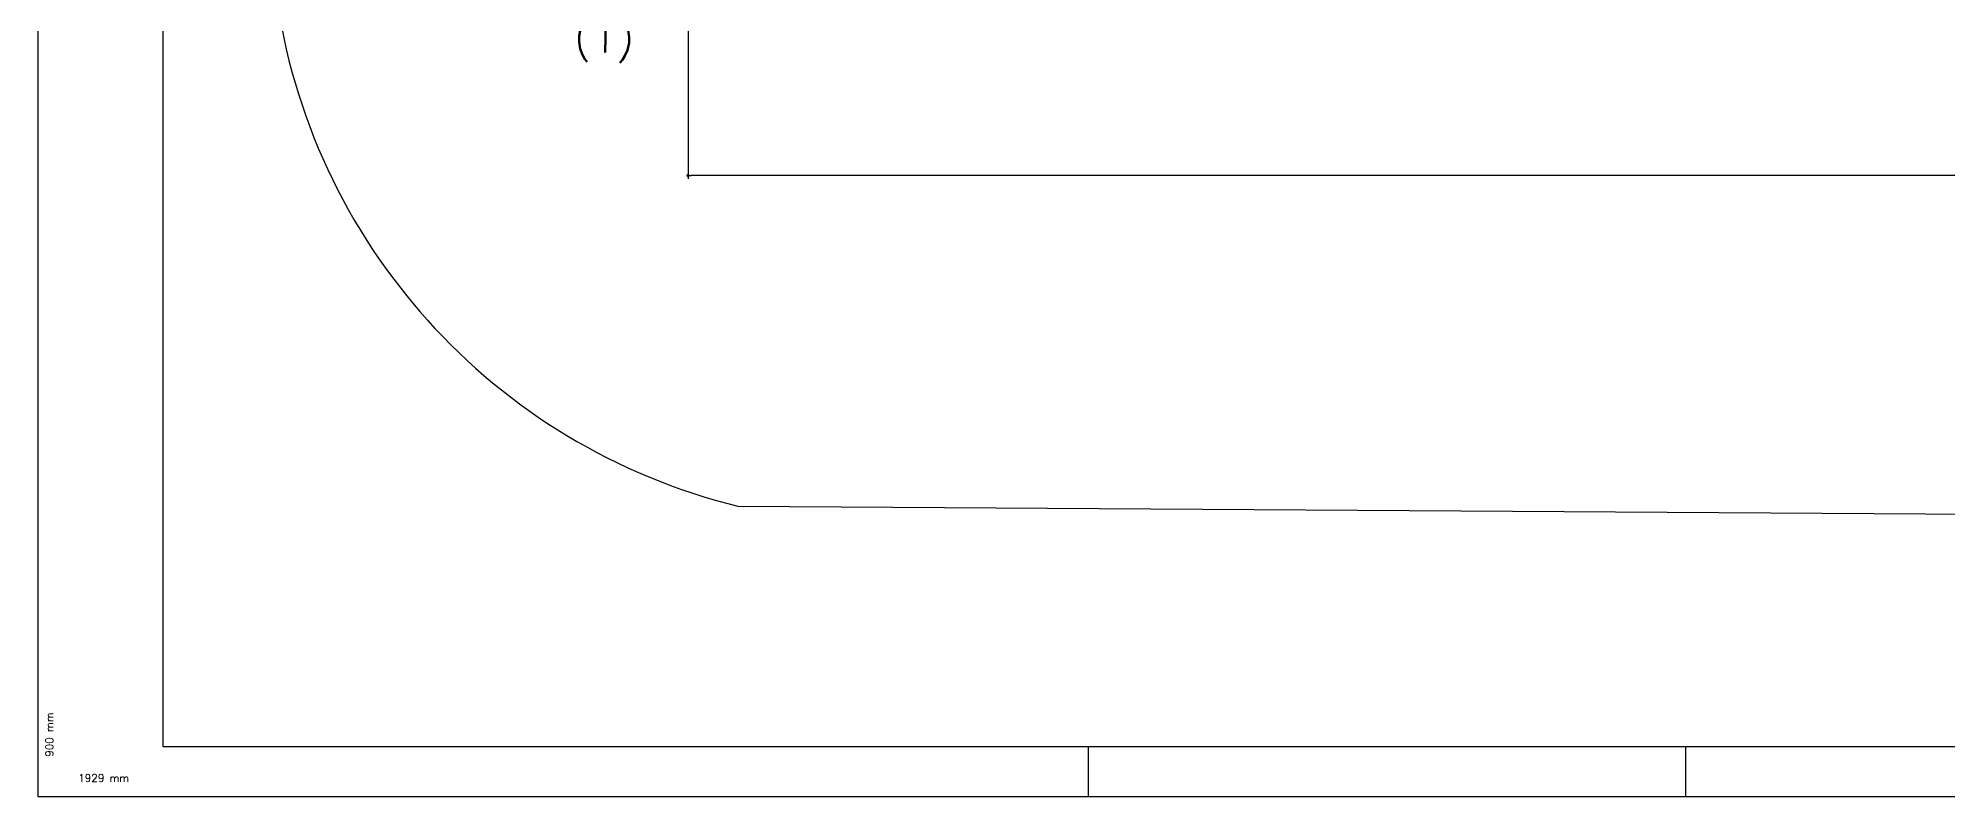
# Model space of a CAD drawing. Header units: millimetres. Extents: x -4281 to 5364, y -2128 to 2372.
# Drawn here: x -4281 to -2371, y -2128 to -1370 of the extents above; entities that cross this region are included whole.
import ezdxf
from ezdxf.enums import TextEntityAlignment as Align

# ---------------------------------------------------------------- set-up
doc = ezdxf.new("R2010")
doc.units = ezdxf.units.MM
doc.header["$LTSCALE"] = 50
doc.linetypes.add('CONTINUO', pattern=[0, 0])
for name, color, linetype in [('_TG', 7, 'CONTINUO'), ('F-COTAS', 106, 'Continuous'), ('F-DIVISA', 6, 'Continuous'), ('F-MARGEM', 1, 'Continuous'), ('TG', 7, 'CONTINUO')]:
    doc.layers.add(name, color=color, linetype=linetype)
doc.styles.add('CP-TEXT-INCL', font='romans.shx', dxfattribs={"oblique": 20})
doc.styles.add('ROMANS', font='romans.shx')
doc.styles.add('SIMPLEX', font='simplex', dxfattribs={"height": 0.2})
doc.styles.get("Standard").update_dxf_attribs({"font": 'romans.shx'})
doc.dimstyles.new('CP-COTAS-50', dxfattribs={"dimscale": 0.64, "dimtxt": 12.5, "dimasz": 5, "dimexe": 5, "dimexo": 5, "dimgap": 2.5, "dimtad": 1, "dimdec": 1, "dimdsep": 46, "dimtxsty": 'CP-TEXT-INCL', "dimblk1": 'DOT', "dimblk2": 'DOT', "dimsah": 1, "dimcen": 9, "dimclrd": 256, "dimclre": 256, "dimclrt": 256, "dimadec": 0, "dimazin": 0, "dimtfac": 1, "dimtdec": 1, "dimtmove": 2, "dimatfit": 3, "dimldrblk": 'DOT', "dimfxl": 0, "dimtolj": 1, "dimarcsym": 0})

# ---------------------------------------------------------------- blocks, each defined once
blk = doc.blocks.new('A0-4L_900')
at = {"layer": 'F-MARGEM', "color": 2}
for p, q in [((21, 1), (21, 0)), ((32.95, 0), (32.95, 1))]:
    blk.add_line(p, q, dxfattribs=at)
blk.add_lwpolyline([(0, 0), (0, 90), (192.9, 90), (192.9, 0)], close=True, dxfattribs=at)
at = {"layer": 'F-MARGEM', "color": 7}
blk.add_lwpolyline([(2.5, 89), (191.9, 89), (191.9, 1), (2.5, 1)], close=True, dxfattribs=at)
at = {"layer": 'F-MARGEM', "color": 1, "style": 'ROMANS'}
blk.add_text('900 mm', height=0.1524, rotation=90, dxfattribs=at).set_placement((0.3, 0.8))
blk.add_text('1929 mm', height=0.1524, dxfattribs=at).set_placement((0.8, 0.3))
blk = doc.blocks.new('SIMB_QUADRADO')
at = {"layer": 'TG', "color": 0, "linetype": 'Continuous', "flags": 128}
blk.add_lwpolyline([(-0.05, -0.05), (0.05, -0.05), (0.05, 0.05), (-0.05, 0.05)], close=True, dxfattribs=at)
at = {"layer": 'TG', "color": 0}
blk.add_point((0, 0), dxfattribs=at)
for tag in ['desc:', 'cota:', 'pto:']:
    blk.add_attdef(tag, (0, 0), '', height=1)
blk = doc.blocks.new('zw$25E5')
at = {"layer": '_TG', "color": 2}
ref = blk.add_blockref('SIMB_QUADRADO', (114.5, 124.8), dxfattribs=dict(at, xscale=100, yscale=100, zscale=100, rotation=4.660932902707611))
ref.add_attrib('PONTO', '(1)', dxfattribs={"layer": '0', "color": 14, "height": 30, "rotation": 358.5832, "style": 'SIMPLEX', "width": 1.135135}).set_placement((0.2, 94.6), (60.2, 93.1), align=Align.FIT)
blk = doc.blocks.new('_DOT')
at = {"color": 0, "linetype": 'ByBlock'}
blk.add_line((-0.5, 0), (-1, 0), dxfattribs=at)
at = {"color": 0, "linetype": 'ByBlock', "const_width": 0.5}
blk.add_lwpolyline([(-0.25, 0, 1), (0.25, 0, 1)], format="xyb", close=True, dxfattribs=at)
blk = doc.blocks.new('*D528')
at = {"layer": 'DEFPOINTS', "color": 0, "transparency": 16777216}
for p in [(-3630.8, -1353.1), (-709.5, -1373.4), (-3630.8, -1507.1)]:
    blk.add_point(p, dxfattribs=at)
at = {"layer": 'F-COTAS', "lineweight": -2, "transparency": 16777216}
for p, q in [((-3630.8, -1356.3), (-3630.8, -1510.3)), ((-709.5, -1376.6), (-709.5, -1510.3)), ((-712.7, -1507.1), (-3627.6, -1507.1))]:
    blk.add_line(p, q, dxfattribs=at)
at = {"layer": 'F-COTAS', "lineweight": -2, "transparency": 16777216, "xscale": 3.2, "yscale": 3.2, "zscale": 3.2, "rotation": 180}
blk.add_blockref('_DOT', (-3630.8, -1507.1), dxfattribs=at)
at = {"layer": 'F-COTAS', "lineweight": -2, "transparency": 16777216, "xscale": 3.2, "yscale": 3.2, "zscale": 3.2}
blk.add_blockref('_DOT', (-709.5, -1507.1), dxfattribs=at)
at = {"layer": 'F-COTAS', "transparency": 16777216, "insert": (-2170.1, -1501.5), "char_height": 8, "attachment_point": 5, "style": 'CP-TEXT-INCL', "bg_fill": 3, "box_fill_scale": 1.1, "bg_fill_color": 256, "bg_fill_true_color": 13158600, "bg_fill_transparency": 0}
blk.add_mtext('\\A1;2921.3', dxfattribs=at)

msp = doc.modelspace()

# ---------------------------------------------------------------- linework, layer by layer
at = {"layer": 'F-DIVISA', "color": 253, "flags": 128}
msp.add_lwpolyline([(-3688, 2174.39, 0.353045), (-4065.03, 1783.09), (-4054.82, -1121.07), (-4043.07, -1322.97, 0.308858), (-3580.9, -1837.67), (4318.91, -1888.75)], format="xyb", dxfattribs=at)

# ---------------------------------------------------------------- block references
at = {"layer": 'F-MARGEM', "xscale": 50, "yscale": 50, "zscale": 50}
msp.add_blockref('A0-4L_900', (-4280.59, -2128.38), dxfattribs=at)
at = {"layer": 'TG'}
msp.add_blockref('zw$25E5', (-3745.25, -1477.84), dxfattribs=at)

# ---------------------------------------------------------------- next in the draw order: dimensions: what is measured, and where the dimension line sits
at = {"layer": 'F-COTAS'}
dim = msp.add_linear_dim(base=(-3630.755, -1507.0975), p1=(-709.5, -1373.3717), p2=(-3630.755, -1353.0575), dimstyle='CP-COTAS-50', override={"dimtfill": 1, "dimarcsym": 2}, dxfattribs=at)
dim.commit()
dim.dimension.update_dxf_attribs({"geometry": '*D528', "text_midpoint": (-2170.1275, -1501.4975)})

doc.saveas('drawing.dxf')
